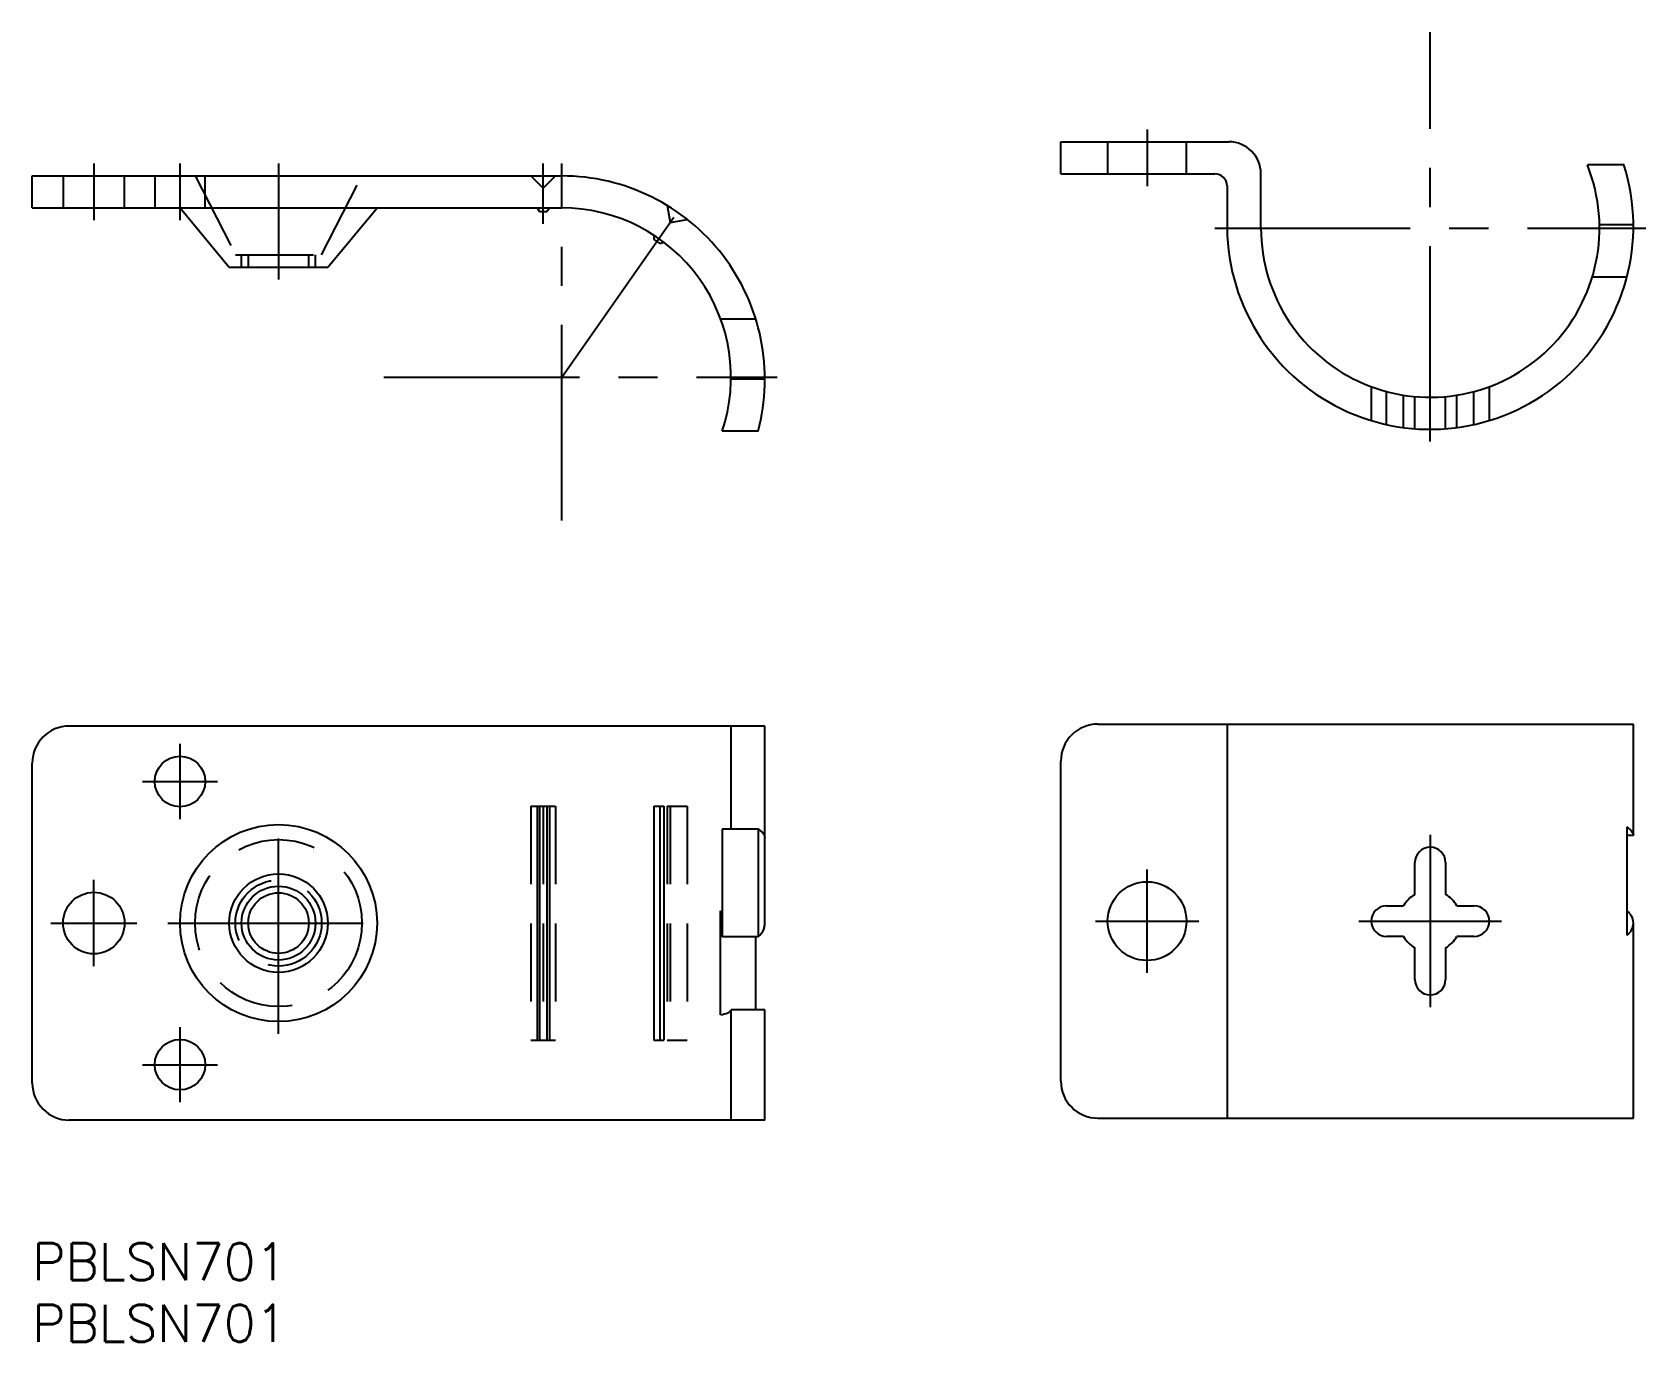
# Model space of a CAD drawing. Extents: x 0 to 131, y -8 to 98.
import ezdxf

# ---------------------------------------------------------------- set-up
doc = ezdxf.new("R2010")
doc.units = 0
doc.header["$LTSCALE"] = 0.5
doc.linetypes.add('CENTER', pattern=[50.8, 31.75, -6.35, 6.35, -6.35])
doc.linetypes.add('DASHED', pattern=[19.05, 12.7, -6.35])
for name, color, linetype in [('MSM_CENTER', 1, 'CENTER'), ('MSM_CONTINUOUS', 7, 'CONTINUOUS'), ('MSM_DASHED', 4, 'DASHED'), ('MSM_NARROW', 5, 'CONTINUOUS'), ('MSM_PART_NUMBER', 7, 'CONTINUOUS')]:
    doc.layers.add(name, color=color, linetype=linetype)
doc.styles.get("Standard").update_dxf_attribs({"font": 'txt.shx', "height": 1, "bigfont": 'bigfont.shx'})

# ---------------------------------------------------------------- blocks, each defined once
blk = doc.blocks.new('*U62')
at = {"layer": 'MSM_PART_NUMBER'}
blk.add_text('PBLSN701', height=3, dxfattribs=at).set_placement((0, -3))
blk = doc.blocks.new('*U63')
at = {"layer": 'MSM_PART_NUMBER'}
blk.add_text('PBLSN701', height=3, dxfattribs=at).set_placement((0, -8))

msp = doc.modelspace()

# ---------------------------------------------------------------- linework, layer by layer
at = {"layer": 'MSM_CENTER'}
for p, q in [((113.54, 65.1), (113.54, 98.35)), ((90.54, 90.45), (90.54, 85.85)), ((5, 87.68), (5, 83.08)), ((12, 83.08), (12, 87.68)), ((20, 87.68), (20, 78.28)), ((41.5, 82.78), (41.5, 87.68)), ((43, 58.7), (43, 87.68)), ((43, 70.33), (52.97, 84.56)), ((96.04, 82.45), (131.04, 82.45)), ((28.56, 70.33), (60.5, 70.33)), ((12, 34.45), (12, 40.55)), ((8.95, 37.5), (15.05, 37.5)), ((20, 17), (20, 35)), ((113.54, 33.16), (113.54, 19.17)), ((90.54, 21.96), (90.54, 30.36)), ((5, 22.5), (5, 29.5)), ((1.5, 26), (8.5, 26)), ((11, 26), (29, 26)), ((86.34, 26.16), (94.74, 26.16)), ((107.75, 26.16), (119.34, 26.16)), ((12, 11.45), (12, 17.55)), ((8.95, 14.5), (15.05, 14.5))]:
    msp.add_line(p, q, dxfattribs=at)
at = {"layer": 'MSM_CONTINUOUS'}
for p, q in [((83.54, 89.45), (97.19, 89.45)), ((83.54, 86.85), (83.54, 89.45)), ((0, 86.68), (43, 86.68)), ((0, 84.08), (0, 86.68)), ((83.54, 86.85), (96.04, 86.85)), ((99.79, 82.45), (99.79, 86.85)), ((129.28, 87.57), (126.3, 87.57)), ((97.04, 85.88), (97.04, 82.45)), ((0, 84.08), (43, 84.08)), ((12, 84.08), (16, 79.28)), ((24, 79.28), (28, 84.08)), ((41, 84.08), (41.2, 83.78)), ((41.8, 83.78), (42, 84.08)), ((41.2, 83.78), (41.8, 83.78)), ((130.04, 82.7), (127.29, 82.7)), ((50.47, 81.87), (50.47, 81.52)), ((50.47, 81.52), (50.96, 81.18)), ((50.96, 81.18), (51.29, 81.3)), ((16, 79.28), (24, 79.28)), ((59.5, 70.18), (56.75, 70.18)), ((58.95, 65.94), (56.03, 65.94)), ((59.5, 42), (3, 42)), ((56.75, 33.62), (56.75, 42)), ((59.5, 25.86), (59.5, 42)), ((86.54, 42.16), (130.04, 42.16)), ((97.04, 42.16), (97.04, 10.16)), ((130.04, 33.13), (130.04, 42.16)), ((0, 13), (0, 39)), ((83.54, 13.16), (83.54, 39.16)), ((41, 35.5), (42, 35.5)), ((41, 35.5), (41, 16.5)), ((41.2, 35.5), (41.2, 16.5)), ((41.8, 35.5), (41.8, 16.5)), ((42, 35.5), (42, 16.5)), ((50.47, 35.5), (51.29, 35.5)), ((50.47, 35.5), (50.47, 16.5)), ((50.96, 35.5), (50.96, 16.5)), ((51.29, 35.5), (51.29, 16.5)), ((58.95, 33.62), (56.03, 33.62)), ((56.03, 33.62), (56.03, 24.87)), ((58.95, 33.62), (58.95, 24.87)), ((59.44, 33.17), (59.5, 32.95)), ((129.51, 33.78), (129.51, 25.03)), ((130.04, 33.11), (129.51, 33.11)), ((129.98, 33.36), (130.04, 33.13)), ((130.04, 33.11), (130.04, 33.13)), ((112.29, 28.33), (112.29, 30.91)), ((114.79, 30.91), (114.79, 28.33)), ((55.91, 18.54), (55.91, 27)), ((55.91, 27), (56.03, 26.92)), ((109.99, 27.41), (111.38, 27.41)), ((115.71, 27.41), (117.09, 27.41)), ((111.38, 24.91), (109.99, 24.91)), ((117.09, 24.91), (115.71, 24.91)), ((130.04, 10.16), (130.04, 26)), ((58.95, 24.87), (56.03, 24.87)), ((58.76, 18.95), (58.76, 24.87)), ((112.29, 21.41), (112.29, 24)), ((114.79, 24), (114.79, 21.41)), ((59.5, 18.95), (56.75, 18.95)), ((56.75, 10), (56.75, 18.95)), ((59.5, 10), (59.5, 18.95)), ((41, 16.5), (42, 16.5)), ((50.47, 16.5), (51.29, 16.5)), ((59.5, 10), (3, 10)), ((86.54, 10.16), (130.04, 10.16))]:
    msp.add_line(p, q, dxfattribs=at)
for centre, radius in [((12, 37.5), 2.05), ((20, 26), 8), ((20, 26), 4), ((90.54, 26.16), 3.2), ((5, 26), 2.5), ((20, 26), 2.46), ((12, 14.5), 2.05)]:
    msp.add_circle(centre, radius, dxfattribs=at)
for centre, radius, start, end in [((97.19, 86.85), 2.6, 0, 90), ((43, 70.18), 16.5, 345.1097, 90), ((96.04, 85.85), 1, 1.4035, 90), ((113.54, 82.6), 16.5, 180.5234, 17.5278), ((113.54, 82.45), 13.75, 180, 21.8615), ((43, 70.33), 13.75, 341.3811, 90), ((3, 39), 3, 90, 180), ((86.54, 39.16), 3, 90, 180), ((58.35, 32.47), 1.3, 32.9207, 62.7066), ((128.9, 32.65), 1.29, 33.2555, 61.6413), ((113.54, 30.91), 1.25, 0.0058, 179.9942), ((113.54, 26.16), 2.5, 120, 150), ((113.54, 26.16), 2.5, 30, 60), ((110, 26.16), 1.25, 90.1987, 269.8013), ((117.09, 26.16), 1.25, 270.1482, 89.8518), ((128.89, 26), 1.15, 302.7849, 57.2151), ((57.76, 26.27), 1.83, 310.2031, 336.0622), ((44.22, 28.45), 15.49, 349.1063, 350.4124), ((113.54, 26.16), 2.5, 210, 240), ((113.54, 26.16), 2.5, 300, 330), ((113.54, 21.42), 1.25, 180.2068, 359.7932), ((55.08, 22.31), 3.86, 282.4441, 291.4694), ((56.42, 19.06), 0.355, 281.7894, 336.7772), ((86.54, 13.16), 3, 180, 270), ((3, 13), 3, 180, 270)]:
    msp.add_arc(centre, radius, start, end, dxfattribs=at)
at = {"layer": 'MSM_DASHED'}
for p, q in [((87.34, 89.45), (87.34, 86.85)), ((93.74, 86.85), (93.74, 89.45)), ((2.5, 86.68), (2.5, 84.08)), ((7.5, 84.08), (7.5, 86.68)), ((9.95, 86.68), (9.95, 84.08)), ((13.22, 86.68), (16.5, 80.28)), ((14.05, 84.08), (14.05, 86.68)), ((23.5, 80.28), (26.78, 86.68)), ((40.5, 86.68), (41.5, 85.68)), ((41.5, 85.68), (42.5, 86.68)), ((51.56, 84.29), (51.8, 82.9)), ((51.8, 82.9), (53.2, 83.15)), ((16.5, 80.28), (23.5, 80.28)), ((17, 79.28), (17, 80.28)), ((17.54, 80.28), (17.54, 79.28)), ((22.46, 79.28), (22.46, 80.28)), ((23, 79.28), (23, 80.28)), ((129.51, 78.46), (126.7, 78.46)), ((58.76, 75.05), (55.91, 75.05)), ((108.74, 69.57), (108.74, 66.82)), ((118.34, 66.82), (118.34, 69.57)), ((109.99, 66.49), (109.99, 69.17)), ((111.38, 66.25), (111.38, 68.88)), ((112.29, 66.15), (112.29, 68.76)), ((114.79, 66.15), (114.79, 68.76)), ((115.71, 66.25), (115.71, 68.88)), ((117.09, 66.49), (117.09, 69.17)), ((40.5, 35.5), (40.5, 16.5)), ((40.5, 35.5), (41, 35.5)), ((41.5, 35.5), (41.5, 16.5)), ((42, 35.5), (42.5, 35.5)), ((42.5, 35.5), (42.5, 16.5)), ((50.47, 35.5), (50.47, 16.5)), ((51.56, 35.5), (53.2, 35.5)), ((51.56, 35.5), (51.56, 16.5)), ((51.8, 35.5), (51.8, 16.5)), ((53.2, 35.5), (53.2, 16.5)), ((56.75, 18.95), (56.75, 18.94)), ((56.75, 18.94), (56.75, 18.92)), ((40.5, 16.5), (41, 16.5)), ((42, 16.5), (42.5, 16.5)), ((51.56, 16.5), (53.2, 16.5))]:
    msp.add_line(p, q, dxfattribs=at)
for radius in [6.78, 3.5]:
    msp.add_circle((20, 26), radius, dxfattribs=at)
at = {"layer": 'MSM_NARROW'}
msp.add_circle((20, 26), 3, dxfattribs=at)

# ---------------------------------------------------------------- block references
at = {"layer": 'MSM_CONTINUOUS'}
for name in ['*U62', '*U63']:
    msp.add_blockref(name, (0, 0), dxfattribs=at)

doc.saveas('drawing.dxf')
